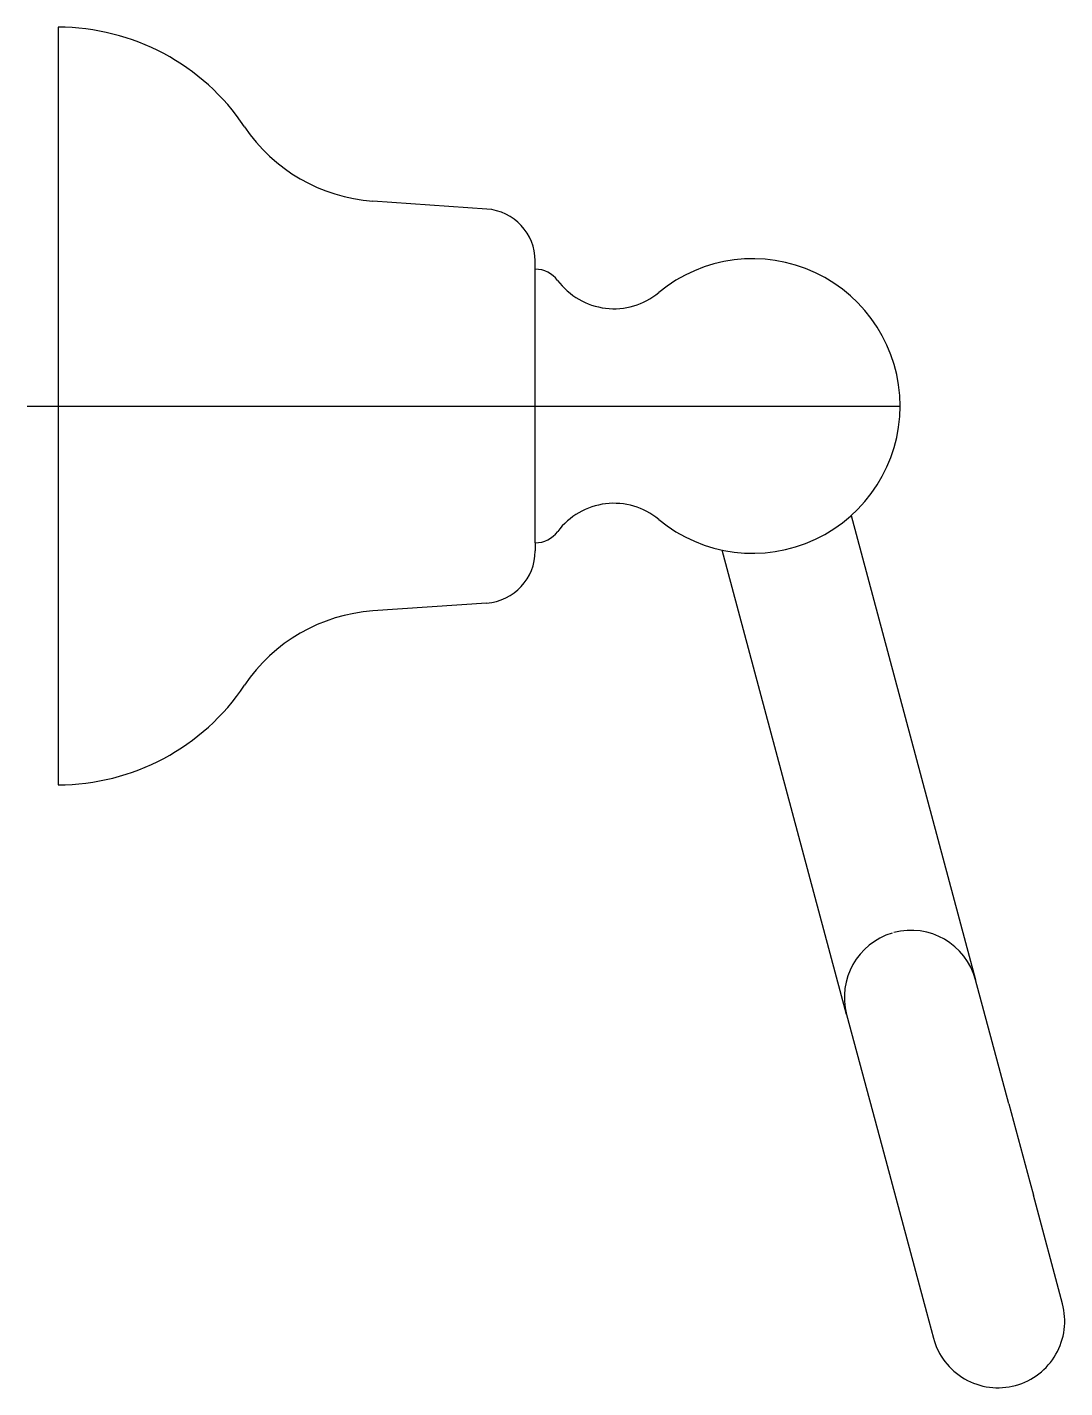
# Model space of a CAD drawing. Extents: x 39.7901 to 39.8641, y 0.0405 to 0.1374.
import ezdxf

# ---------------------------------------------------------------- set-up
doc = ezdxf.new("R2010")
doc.units = 0
doc.header["$LTSCALE"] = 0.2
doc.header["$MEASUREMENT"] = 0
doc.linetypes.add('AXES', pattern=[0.54, 0.3, -0.08, 0.08, -0.08])
doc.linetypes.add('CONTINU', pattern=[0])
doc.layers.get('0').update_dxf_attribs({"linetype": 'CONTINUOUS'})
doc.layers.add('DECA_EIXOS', color=5, linetype='AXES')

msp = doc.modelspace()

# ---------------------------------------------------------------- linework, layer by layer
at = {"linetype": 'CONTINU'}
for points in [[(39.805627, 0.130344, 0.250213), (39.792333, 0.137441)], [(39.805627, 0.130344, 0.231746), (39.814761, 0.12505)], [(39.826333, 0.120781, 0.39391), (39.822882, 0.124482)], [(39.852333, 0.110441, 0.634885), (39.835134, 0.118526)], [(39.827934, 0.11939, 0.236752), (39.826333, 0.120191)], [(39.827934, 0.11939, 0.429449), (39.835134, 0.118526)], [(39.835134, 0.102356, 0.634883), (39.852333, 0.110441)], [(39.835134, 0.102356, 0.429232), (39.827937, 0.101497)], [(39.826333, 0.100691, 0.237093), (39.827937, 0.101497)], [(39.822876, 0.096399, 0.394935), (39.826333, 0.100109)], [(39.814776, 0.095833, 0.232074), (39.805627, 0.090538)], [(39.792333, 0.083441, 0.250213), (39.805627, 0.090538)], [(39.851779, 0.072874, 0.407125), (39.848525, 0.067075)], [(39.85772, 0.069539, 0.414182), (39.851891, 0.072905)], [(39.860562, 0.04063, 0.414229), (39.863906, 0.046454)], [(39.854709, 0.043997, 0.416079), (39.860562, 0.04063)]]:
    msp.add_lwpolyline(points, format="xyb", dxfattribs=at)
for points in [[(39.792333, 0.137441), (39.792333, 0.083441)], [(39.822882, 0.124482), (39.814761, 0.12505)], [(39.826333, 0.120191), (39.826333, 0.120781)], [(39.826333, 0.110441), (39.826333, 0.120191)], [(39.826333, 0.100691), (39.826333, 0.110441)], [(39.848853, 0.102633), (39.85772, 0.069539)], [(39.826333, 0.100691), (39.826333, 0.100109)], [(39.848525, 0.067075), (39.839657, 0.100169)], [(39.822876, 0.096399), (39.814776, 0.095833)], [(39.860086, 0.060711), (39.85772, 0.069539)], [(39.848525, 0.067075), (39.85089, 0.058247)], [(39.860086, 0.060711), (39.861581, 0.055133)], [(39.85089, 0.058247), (39.854211, 0.045853)], [(39.861581, 0.055133), (39.861831, 0.054199)], [(39.863906, 0.046454), (39.861831, 0.054199)], [(39.854211, 0.045853), (39.854709, 0.043997)]]:
    msp.add_lwpolyline(points, dxfattribs=at)
at = {"layer": 'DECA_EIXOS'}
msp.add_lwpolyline([(39.790138, 0.110441), (39.852333, 0.110441)], dxfattribs=at)

doc.saveas('drawing.dxf')
